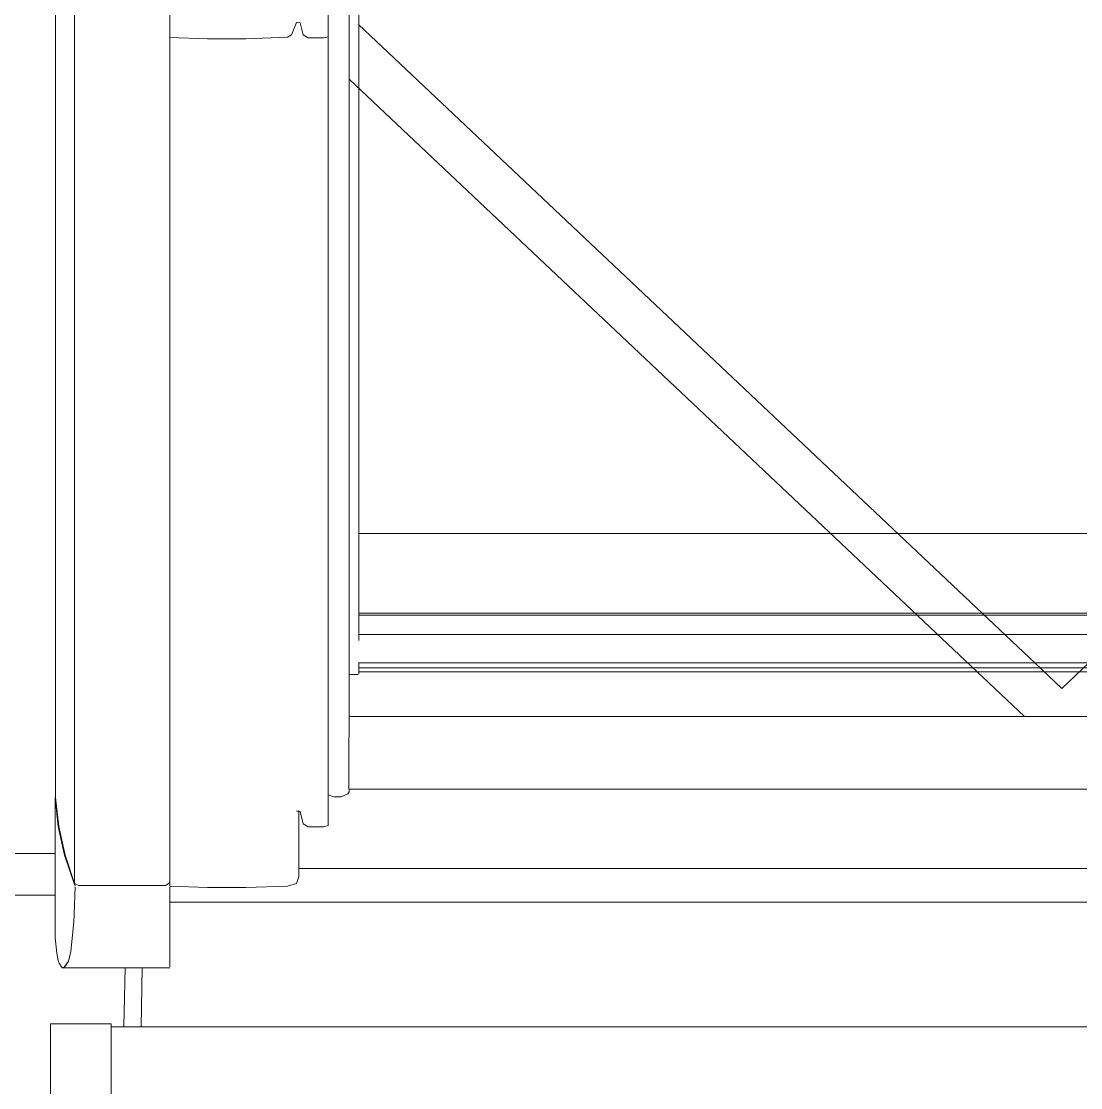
# Model space of a CAD drawing. Header units: metres. Extents: x -3 to 171, y -23 to 41.
# Drawn here: x 1.9269 to 2.3748, y -12.0684 to -11.6173 of the extents above; entities that cross this region are included whole.
import ezdxf

# ---------------------------------------------------------------- set-up
doc = ezdxf.new("R2010")
doc.units = ezdxf.units.M
doc.header["$MEASUREMENT"] = 0
doc.set_wipeout_variables(frame=1)
doc.linetypes.add('Achse', pattern=[0.004, 0.002, -0.001, 0, -0.001])
doc.linetypes.add('Wipeout_Contour', pattern=[1, 0, -1])
doc.layers.add('6._Dach PP STG1_1_000 Achsraster', color=7, linetype='Continuous')
doc.layers.add('6._Dach PP STG1_1_325 Dachfenster', color=7, linetype='Continuous')

msp = doc.modelspace()

# ---------------------------------------------------------------- linework, layer by layer
at = {"layer": '6._Dach PP STG1_1_000 Achsraster', "color": 5, "linetype": 'Achse', "lineweight": 0, "ltscale": 1000}
msp.add_line((-1.5, -12), (21, -12), dxfattribs=at)

# ---------------------------------------------------------------- wipeouts: each hides what was drawn before it
at = {"color": 254, "linetype": 'Wipeout_Contour', "lineweight": 0, "ltscale": 46.858924}
msp.add_wipeout([(1.98965, -11.62407), (2.00555, -11.62459), (2.00555, -11.44018), (1.98965, -11.44018)], dxfattribs=at).dxf.layer = '6._Dach PP STG1_1_325 Dachfenster'
at = {"color": 254, "linetype": 'Wipeout_Contour', "lineweight": 0, "ltscale": 46.856373}
msp.add_wipeout([(2.04315, -11.44018), (2.04115, -11.44018), (2.04115, -11.62296), (2.04315, -11.6178)], dxfattribs=at).dxf.layer = '6._Dach PP STG1_1_325 Dachfenster'
at = {"color": 254, "linetype": 'Wipeout_Contour', "lineweight": 0, "ltscale": 46.898738}
msp.add_wipeout([(2.04815, -11.44018), (2.04815, -11.6243), (2.05475, -11.6243), (2.05475, -11.44018)], dxfattribs=at).dxf.layer = '6._Dach PP STG1_1_325 Dachfenster'
at = {"color": 254, "linetype": 'Wipeout_Contour', "lineweight": 0, "ltscale": 47.540151}
msp.add_wipeout([(2.06215, -11.44018), (2.06215, -11.94526), (2.06495, -11.94413), (2.06495, -11.44018)], dxfattribs=at).dxf.layer = '6._Dach PP STG1_1_325 Dachfenster'
at = {"color": 254, "linetype": 'Wipeout_Contour', "lineweight": 0, "ltscale": 48.332778}
msp.add_wipeout([(1.92685, -11.91012), (1.91235, -11.91012), (1.91235, -11.92815), (1.92685, -11.92815)], dxfattribs=at).dxf.layer = '6._Dach PP STG1_1_325 Dachfenster'
at = {"color": 254, "linetype": 'Wipeout_Contour', "lineweight": 0, "ltscale": 48.599217}
msp.add_wipeout([(1.91255, -11.98698), (1.92685, -11.98698), (1.92685, -11.98641), (1.91255, -11.98641)], dxfattribs=at).dxf.layer = '6._Dach PP STG1_1_325 Dachfenster'
at = {"color": 254, "linetype": 'Wipeout_Contour', "lineweight": 0, "ltscale": 48.878721}
msp.add_wipeout([(1.92685, -12.04624), (1.91449, -12.04624), (1.91449, -12.06837), (1.92685, -12.06837)], dxfattribs=at).dxf.layer = '6._Dach PP STG1_1_325 Dachfenster'

# ---------------------------------------------------------------- next in the draw order: wipeouts: each hides what was drawn before it
at = {"color": 254, "linetype": 'Wipeout_Contour', "lineweight": 0, "ltscale": 102.525848}
msp.add_wipeout([(1.92685, -11.29204), (1.92685, -11.91012), (1.94135, -11.91012), (1.94135, -11.37525), (1.94115, -11.37337), (1.94055, -11.37021), (1.93925, -11.3563), (1.93925, -11.34033), (1.93923, -11.29204)], dxfattribs=at).dxf.layer = '6._Dach PP STG1_1_325 Dachfenster'
at = {"color": 254, "linetype": 'Wipeout_Contour', "lineweight": 0, "ltscale": 46.881284}
msp.add_wipeout([(2.02175, -11.62459), (2.03935, -11.62402), (2.03935, -11.44018), (2.02175, -11.44018)], dxfattribs=at).dxf.layer = '6._Dach PP STG1_1_325 Dachfenster'
at = {"color": 254, "linetype": 'Wipeout_Contour', "lineweight": 0, "ltscale": 46.887605}
msp.add_wipeout([(2.04815, -11.44018), (2.04605, -11.44018), (2.04605, -11.62303), (2.04815, -11.6243)], dxfattribs=at).dxf.layer = '6._Dach PP STG1_1_325 Dachfenster'
at = {"color": 254, "linetype": 'Wipeout_Contour', "lineweight": 0, "ltscale": 46.898495}
msp.add_wipeout([(2.05475, -11.6243), (2.05665, -11.62381), (2.05665, -11.44018), (2.05475, -11.44018)], dxfattribs=at).dxf.layer = '6._Dach PP STG1_1_325 Dachfenster'
at = {"color": 254, "linetype": 'Wipeout_Contour', "lineweight": 0, "ltscale": 72.574492}
msp.add_wipeout([(2.06495, -11.44018), (2.06495, -11.94413), (2.06545, -11.94328), (2.06545, -11.94215), (2.06535, -11.92029), (2.06545, -11.44018)], dxfattribs=at).dxf.layer = '6._Dach PP STG1_1_325 Dachfenster'
at = {"color": 254, "linetype": 'Wipeout_Contour', "lineweight": 0, "ltscale": 48.37963}
msp.add_wipeout([(1.92685, -11.92815), (1.91235, -11.92815), (1.91235, -11.93395), (1.92685, -11.93395)], dxfattribs=at).dxf.layer = '6._Dach PP STG1_1_325 Dachfenster'
at = {"color": 254, "linetype": 'Wipeout_Contour', "lineweight": 0, "ltscale": 184.40656}
msp.add_wipeout([(1.88423, -12.0176), (1.88486, -12.04256), (1.88885, -12.04256), (1.88885, -12.04136), (1.91449, -12.04136), (1.91449, -12.04348), (1.91449, -12.04624), (1.92685, -12.04624), (1.92685, -11.98698), (1.91255, -11.98698), (1.91255, -12.00497), (1.91179, -12.01147), (1.91125, -12.01464), (1.91086, -12.01575), (1.90955, -12.0176)], dxfattribs=at).dxf.layer = '6._Dach PP STG1_1_325 Dachfenster'

# ---------------------------------------------------------------- next in the draw order: wipeouts: each hides what was drawn before it
at = {"color": 254, "linetype": 'Wipeout_Contour', "lineweight": 0, "ltscale": 46.873179}
msp.add_wipeout([(2.00555, -11.44018), (2.00555, -11.62459), (2.02175, -11.62459), (2.02175, -11.44018)], dxfattribs=at).dxf.layer = '6._Dach PP STG1_1_325 Dachfenster'
at = {"color": 254, "linetype": 'Wipeout_Contour', "lineweight": 0, "ltscale": 46.8835}
msp.add_wipeout([(2.03935, -11.62402), (2.04115, -11.62296), (2.04115, -11.44018), (2.03935, -11.44018)], dxfattribs=at).dxf.layer = '6._Dach PP STG1_1_325 Dachfenster'
at = {"color": 254, "linetype": 'Wipeout_Contour', "lineweight": 0, "ltscale": 47.537228}
msp.add_wipeout([(2.05665, -11.94451), (2.05905, -11.94533), (2.05905, -11.44018), (2.05665, -11.44018)], dxfattribs=at).dxf.layer = '6._Dach PP STG1_1_325 Dachfenster'
at = {"color": 254, "linetype": 'Wipeout_Contour', "lineweight": 0, "ltscale": 37.026458}
msp.add_wipeout([(2.06545, -11.91139), (2.66825, -11.91139), (2.06545, -11.91132)], dxfattribs=at).dxf.layer = '6._Dach PP STG1_1_325 Dachfenster'
at = {"color": 254, "linetype": 'Wipeout_Contour', "lineweight": 0, "ltscale": 48.693561}
msp.add_wipeout([(2.06535, -11.922), (2.06535, -11.92702), (2.66835, -11.92702), (2.66835, -11.922)], dxfattribs=at).dxf.layer = '6._Dach PP STG1_1_325 Dachfenster'
at = {"color": 254, "linetype": 'Wipeout_Contour', "lineweight": 0, "ltscale": 60.335631}
msp.add_wipeout([(1.92685, -11.93395), (1.92685, -11.9693), (1.94115, -11.9693), (1.94115, -11.94556), (1.94135, -11.93395)], dxfattribs=at).dxf.layer = '6._Dach PP STG1_1_325 Dachfenster'
at = {"color": 254, "linetype": 'Wipeout_Contour', "lineweight": 0, "ltscale": 48.608289}
msp.add_wipeout([(1.92685, -11.98641), (1.92685, -11.98698), (1.94115, -11.98698), (1.94115, -11.98641)], dxfattribs=at).dxf.layer = '6._Dach PP STG1_1_325 Dachfenster'
at = {"color": 254, "linetype": 'Wipeout_Contour', "lineweight": 0, "ltscale": 48.886523}
msp.add_wipeout([(1.92685, -12.04624), (1.92685, -12.06837), (1.93922, -12.06837), (1.93922, -12.04624)], dxfattribs=at).dxf.layer = '6._Dach PP STG1_1_325 Dachfenster'

# ---------------------------------------------------------------- next in the draw order: wipeouts: each hides what was drawn before it
at = {"color": 254, "linetype": 'Wipeout_Contour', "lineweight": 0, "ltscale": 46.878832}
msp.add_wipeout([(2.04315, -11.6178), (2.04395, -11.61759), (2.04395, -11.44018), (2.04315, -11.44018)], dxfattribs=at).dxf.layer = '6._Dach PP STG1_1_325 Dachfenster'
at = {"color": 254, "linetype": 'Wipeout_Contour', "lineweight": 0, "ltscale": 47.541372}
msp.add_wipeout([(2.06215, -11.44018), (2.05905, -11.44018), (2.05905, -11.94533), (2.06215, -11.94526)], dxfattribs=at).dxf.layer = '6._Dach PP STG1_1_325 Dachfenster'
at = {"color": 254, "linetype": 'Wipeout_Contour', "lineweight": 0, "ltscale": 47.921667}
msp.add_wipeout([(2.05475, -11.95799), (2.05665, -11.95749), (2.05665, -11.62381), (2.05475, -11.6243)], dxfattribs=at).dxf.layer = '6._Dach PP STG1_1_325 Dachfenster'
at = {"color": 254, "linetype": 'Wipeout_Contour', "lineweight": 0, "ltscale": 48.652834}
msp.add_wipeout([(2.06545, -11.91683), (2.66825, -11.91683), (2.66825, -11.91139), (2.06545, -11.91139)], dxfattribs=at).dxf.layer = '6._Dach PP STG1_1_325 Dachfenster'
at = {"color": 254, "linetype": 'Wipeout_Contour', "lineweight": 0, "ltscale": 48.388871}
msp.add_wipeout([(1.92685, -11.93395), (1.94135, -11.93395), (1.94135, -11.92815), (1.92685, -11.92815)], dxfattribs=at).dxf.layer = '6._Dach PP STG1_1_325 Dachfenster'
at = {"color": 254, "linetype": 'Wipeout_Contour', "lineweight": 0, "ltscale": 184.726801}
msp.add_wipeout([(1.92685, -11.98698), (1.92685, -12.04624), (1.93922, -12.04624), (1.93922, -12.04348), (1.93922, -12.04136), (1.96485, -12.04136), (1.96485, -12.04256), (1.96885, -12.04256), (1.96948, -12.0176), (1.94416, -12.0176), (1.94285, -12.01575), (1.94245, -12.01464), (1.94192, -12.01147), (1.94115, -12.00497), (1.94115, -11.98698)], dxfattribs=at).dxf.layer = '6._Dach PP STG1_1_325 Dachfenster'

# ---------------------------------------------------------------- next in the draw order: wipeouts: each hides what was drawn before it
at = {"color": 254, "linetype": 'Wipeout_Contour', "lineweight": 0, "ltscale": 46.879089}
msp.add_wipeout([(2.04395, -11.61759), (2.04475, -11.61787), (2.04475, -11.44018), (2.04395, -11.44018)], dxfattribs=at).dxf.layer = '6._Dach PP STG1_1_325 Dachfenster'
at = {"color": 254, "linetype": 'Wipeout_Contour', "lineweight": 0, "ltscale": 36.68146}
msp.add_wipeout([(2.35098, -11.91132), (2.06545, -11.64166), (2.06545, -11.91132)], dxfattribs=at).dxf.layer = '6._Dach PP STG1_1_325 Dachfenster'
at = {"color": 254, "linetype": 'Wipeout_Contour', "lineweight": 0, "ltscale": 48.342029}
msp.add_wipeout([(1.94135, -11.91012), (1.92685, -11.91012), (1.92685, -11.92815), (1.94135, -11.92815)], dxfattribs=at).dxf.layer = '6._Dach PP STG1_1_325 Dachfenster'
at = {"color": 254, "linetype": 'Wipeout_Contour', "lineweight": 0, "ltscale": 48.667439}
msp.add_wipeout([(2.06545, -11.91754), (2.06545, -11.91818), (2.66825, -11.91818), (2.66825, -11.91754)], dxfattribs=at).dxf.layer = '6._Dach PP STG1_1_325 Dachfenster'
at = {"color": 254, "linetype": 'Wipeout_Contour', "lineweight": 0, "ltscale": 48.71912}
msp.add_wipeout([(1.96885, -12.04256), (1.96998, -12.04256), (1.9701, -12.0176), (1.96948, -12.0176)], dxfattribs=at).dxf.layer = '6._Dach PP STG1_1_325 Dachfenster'
at = {"color": 254, "linetype": 'Wipeout_Contour', "lineweight": 0, "ltscale": 48.850132}
msp.add_wipeout([(1.93922, -12.04136), (1.93923, -12.04871), (1.96485, -12.04871), (1.96485, -12.04136)], dxfattribs=at).dxf.layer = '6._Dach PP STG1_1_325 Dachfenster'

# ---------------------------------------------------------------- next in the draw order: linework, layer by layer
at = {"layer": '6._Dach PP STG1_1_325 Dachfenster', "color": 7, "linetype": 'Continuous', "lineweight": 13, "ltscale": 1000, "flags": 128}
msp.add_lwpolyline([(1.93922, -12.04348), (1.93922, -12.04136)], dxfattribs=at)

# ---------------------------------------------------------------- next in the draw order: wipeouts: each hides what was drawn before it
at = {"color": 254, "linetype": 'Wipeout_Contour', "lineweight": 0, "ltscale": 58.376038}
msp.add_wipeout([(1.94135, -11.37525), (1.94135, -11.94556), (1.94265, -11.95781), (1.94265, -11.38652), (1.94245, -11.38562)], dxfattribs=at).dxf.layer = '6._Dach PP STG1_1_325 Dachfenster'
at = {"color": 254, "linetype": 'Wipeout_Contour', "lineweight": 0, "ltscale": 46.859172}
msp.add_wipeout([(2.04475, -11.61787), (2.04605, -11.62303), (2.04605, -11.44018), (2.04475, -11.44018)], dxfattribs=at).dxf.layer = '6._Dach PP STG1_1_325 Dachfenster'
at = {"color": 254, "linetype": 'Wipeout_Contour', "lineweight": 0, "ltscale": 94.777356}
msp.add_wipeout([(2.06545, -11.64166), (2.35098, -11.91132), (2.38273, -11.91132), (2.66825, -11.64166), (2.66825, -11.61692), (2.48111, -11.44018), (2.25259, -11.44018), (2.06545, -11.61692)], dxfattribs=at).dxf.layer = '6._Dach PP STG1_1_325 Dachfenster'
at = {"color": 254, "linetype": 'Wipeout_Contour', "lineweight": 0, "ltscale": 85.196263}
msp.add_wipeout([(2.06535, -11.92029), (2.06535, -11.92115), (2.66835, -11.92115), (2.66835, -11.92029), (2.66825, -11.91924), (2.06545, -11.91924), (2.06545, -11.92003)], dxfattribs=at).dxf.layer = '6._Dach PP STG1_1_325 Dachfenster'
at = {"color": 254, "linetype": 'Wipeout_Contour', "lineweight": 0, "ltscale": 36.13405}
msp.add_wipeout([(1.9701, -12.0176), (1.96998, -12.04256), (1.9706, -12.0176)], dxfattribs=at).dxf.layer = '6._Dach PP STG1_1_325 Dachfenster'
at = {"color": 254, "linetype": 'Wipeout_Contour', "lineweight": 0, "ltscale": 48.881956}
msp.add_wipeout([(1.93923, -12.04871), (1.93924, -12.05748), (1.96485, -12.05748), (1.96485, -12.04871)], dxfattribs=at).dxf.layer = '6._Dach PP STG1_1_325 Dachfenster'

# ---------------------------------------------------------------- next in the draw order: linework, layer by layer
at = {"layer": '6._Dach PP STG1_1_325 Dachfenster', "color": 7, "linetype": 'Continuous', "lineweight": 13, "ltscale": 1000, "flags": 128}
for points in [[(2.06955, -11.87915), (2.06955, -11.44018)], [(2.36685, -11.89944), (2.3554, -11.88862), (2.34566, -11.87943), (2.06942, -11.61854)], [(2.36685, -11.89944), (2.37831, -11.88862), (2.38804, -11.87943), (2.66429, -11.61854)], [(2.35098, -11.91132), (2.06545, -11.64166)], [(2.66415, -11.83396), (2.06955, -11.83396)], [(2.66415, -11.86769), (2.06955, -11.86769)], [(2.66415, -11.86847), (2.06955, -11.86847)], [(2.66415, -11.8766), (2.06955, -11.8766)], [(2.66429, -11.88862), (2.06942, -11.88862)], [(2.06955, -11.89336), (2.06955, -11.88862)], [(2.66415, -11.89081), (2.06955, -11.89081)], [(2.06545, -11.89357), (2.06935, -11.89357)], [(2.66415, -11.89251), (2.06955, -11.89251)], [(2.66825, -11.91132), (2.06545, -11.91132)], [(2.66825, -11.91139), (2.06545, -11.91139)]]:
    msp.add_lwpolyline(points, dxfattribs=at)

# ---------------------------------------------------------------- next in the draw order: wipeouts: each hides what was drawn before it
at = {"color": 254, "linetype": 'Wipeout_Contour', "lineweight": 0, "ltscale": 58.428044}
msp.add_wipeout([(1.94265, -11.95781), (1.94535, -11.96998), (1.94535, -11.39838), (1.94515, -11.39779), (1.94265, -11.38652)], dxfattribs=at).dxf.layer = '6._Dach PP STG1_1_325 Dachfenster'
at = {"color": 254, "linetype": 'Wipeout_Contour', "lineweight": 0, "ltscale": 47.897801}
msp.add_wipeout([(2.04115, -11.62296), (2.04115, -11.95668), (2.04315, -11.95152), (2.04315, -11.6178)], dxfattribs=at).dxf.layer = '6._Dach PP STG1_1_325 Dachfenster'
at = {"color": 254, "linetype": 'Wipeout_Contour', "lineweight": 0, "ltscale": 48.670779}
msp.add_wipeout([(2.06545, -11.91818), (2.06545, -11.91924), (2.66825, -11.91924), (2.66825, -11.91818)], dxfattribs=at).dxf.layer = '6._Dach PP STG1_1_325 Dachfenster'
at = {"color": 254, "linetype": 'Wipeout_Contour', "lineweight": 0, "ltscale": 48.796609}
msp.add_wipeout([(1.97071, -12.0176), (1.97016, -12.04256), (1.97759, -12.04256), (1.97798, -12.0176)], dxfattribs=at).dxf.layer = '6._Dach PP STG1_1_325 Dachfenster'
at = {"color": 254, "linetype": 'Wipeout_Contour', "lineweight": 0, "ltscale": 48.919638}
msp.add_wipeout([(1.93924, -12.05748), (1.93925, -12.0678), (1.96485, -12.0678), (1.96485, -12.05748)], dxfattribs=at).dxf.layer = '6._Dach PP STG1_1_325 Dachfenster'

# ---------------------------------------------------------------- next in the draw order: wipeouts: each hides what was drawn before it
at = {"color": 254, "linetype": 'Wipeout_Contour', "lineweight": 0, "ltscale": 58.487046}
msp.add_wipeout([(1.94915, -11.40974), (1.94535, -11.39838), (1.94535, -11.96998), (1.94935, -11.98193), (1.94935, -11.41026)], dxfattribs=at).dxf.layer = '6._Dach PP STG1_1_325 Dachfenster'
at = {"color": 254, "linetype": 'Wipeout_Contour', "lineweight": 0, "ltscale": 47.900654}
msp.add_wipeout([(2.04475, -11.95155), (2.04605, -11.95672), (2.04605, -11.62303), (2.04475, -11.61787)], dxfattribs=at).dxf.layer = '6._Dach PP STG1_1_325 Dachfenster'
at = {"color": 254, "linetype": 'Wipeout_Contour', "lineweight": 0, "ltscale": 47.908949}
msp.add_wipeout([(2.03935, -11.62402), (2.03935, -11.95774), (2.04115, -11.95668), (2.04115, -11.62296)], dxfattribs=at).dxf.layer = '6._Dach PP STG1_1_325 Dachfenster'
at = {"color": 254, "linetype": 'Wipeout_Contour', "lineweight": 0, "ltscale": 48.664821}
msp.add_wipeout([(2.06545, -11.91683), (2.06545, -11.91754), (2.66825, -11.91754), (2.66825, -11.91683)], dxfattribs=at).dxf.layer = '6._Dach PP STG1_1_325 Dachfenster'
at = {"color": 254, "linetype": 'Wipeout_Contour', "lineweight": 0, "ltscale": 48.681998}
msp.add_wipeout([(2.06535, -11.92115), (2.06535, -11.922), (2.66835, -11.922), (2.66835, -11.92115)], dxfattribs=at).dxf.layer = '6._Dach PP STG1_1_325 Dachfenster'
at = {"color": 254, "linetype": 'Wipeout_Contour', "lineweight": 0, "ltscale": 98.160331}
msp.add_wipeout([(1.97798, -12.0176), (1.97759, -12.04256), (2.75611, -12.04256), (2.75573, -12.0176), (2.74405, -12.0176), (2.74405, -11.98995), (1.98965, -11.98995), (1.98965, -12.0176)], dxfattribs=at).dxf.layer = '6._Dach PP STG1_1_325 Dachfenster'
at = {"color": 254, "linetype": 'Wipeout_Contour', "lineweight": 0, "ltscale": 36.028098}
msp.add_wipeout([(1.9706, -12.0176), (1.97005, -12.04256), (1.97071, -12.0176)], dxfattribs=at).dxf.layer = '6._Dach PP STG1_1_325 Dachfenster'
at = {"color": 254, "linetype": 'Wipeout_Contour', "lineweight": 0, "ltscale": 49.216743}
msp.add_wipeout([(1.96485, -12.05005), (1.96485, -12.05875), (2.76885, -12.05875), (2.76885, -12.05005)], dxfattribs=at).dxf.layer = '6._Dach PP STG1_1_325 Dachfenster'
at = {"color": 254, "linetype": 'Wipeout_Contour', "lineweight": 0, "ltscale": 61.045543}
msp.add_wipeout([(1.96485, -12.0678), (1.93925, -12.0678), (1.93925, -12.07098), (1.9402, -12.07961), (1.96485, -12.07961)], dxfattribs=at).dxf.layer = '6._Dach PP STG1_1_325 Dachfenster'

# ---------------------------------------------------------------- next in the draw order: linework, layer by layer
at = {"layer": '6._Dach PP STG1_1_325 Dachfenster', "color": 7, "linetype": 'Continuous', "lineweight": 13, "ltscale": 1000, "flags": 128}
for points in [[(2.06545, -11.92003), (2.06545, -11.44018)], [(1.93922, -12.04136), (1.93923, -12.04871), (1.93924, -12.05748), (1.93925, -12.0678), (1.93925, -12.07098), (1.9402, -12.07961), (1.94055, -12.08318), (1.94247, -12.09276), (1.94315, -12.09654), (1.94614, -12.10691), (1.94725, -12.11157), (1.94802, -12.11348), (1.9501, -12.12034), (1.95142, -12.12692), (1.95516, -12.15704), (1.95724, -12.1849), (1.95767, -12.21028), (1.95639, -12.23277), (1.9535, -12.25214), (1.949, -12.26813)], [(1.93922, -12.13498), (1.93922, -12.04348)]]:
    msp.add_lwpolyline(points, dxfattribs=at)

# ---------------------------------------------------------------- next in the draw order: wipeouts: each hides what was drawn before it
at = {"color": 254, "linetype": 'Wipeout_Contour', "lineweight": 0, "ltscale": 58.626727}
msp.add_wipeout([(1.94935, -11.41026), (1.94935, -11.98193), (1.95115, -11.98289), (1.95115, -11.411), (1.94969, -11.411)], dxfattribs=at).dxf.layer = '6._Dach PP STG1_1_325 Dachfenster'
at = {"color": 254, "linetype": 'Wipeout_Contour', "lineweight": 0, "ltscale": 47.905792}
msp.add_wipeout([(2.02175, -11.62459), (2.02175, -11.95831), (2.03935, -11.95774), (2.03935, -11.62402)], dxfattribs=at).dxf.layer = '6._Dach PP STG1_1_325 Dachfenster'
at = {"color": 254, "linetype": 'Wipeout_Contour', "lineweight": 0, "ltscale": 47.914362}
msp.add_wipeout([(2.04605, -11.95672), (2.04815, -11.95799), (2.04815, -11.6243), (2.04605, -11.62303)], dxfattribs=at).dxf.layer = '6._Dach PP STG1_1_325 Dachfenster'
at = {"color": 254, "linetype": 'Wipeout_Contour', "lineweight": 0, "ltscale": 74.118876}
msp.add_wipeout([(1.94245, -11.95781), (1.94245, -12.01464), (1.94285, -12.01575), (1.94416, -12.0176), (1.94515, -12.01731), (1.94515, -11.96998)], dxfattribs=at).dxf.layer = '6._Dach PP STG1_1_325 Dachfenster'
at = {"color": 254, "linetype": 'Wipeout_Contour', "lineweight": 0, "ltscale": 49.185003}
msp.add_wipeout([(1.96485, -12.04256), (1.96485, -12.05005), (2.76885, -12.05005), (2.76885, -12.04256)], dxfattribs=at).dxf.layer = '6._Dach PP STG1_1_325 Dachfenster'
at = {"color": 254, "linetype": 'Wipeout_Contour', "lineweight": 0, "ltscale": 49.253891}
msp.add_wipeout([(1.96485, -12.069), (2.76885, -12.069), (2.76885, -12.05875), (1.96485, -12.05875)], dxfattribs=at).dxf.layer = '6._Dach PP STG1_1_325 Dachfenster'

# ---------------------------------------------------------------- next in the draw order: linework, layer by layer
at = {"layer": '6._Dach PP STG1_1_325 Dachfenster', "color": 7, "linetype": 'Continuous', "lineweight": 13, "ltscale": 1000, "flags": 128}
for points in [[(1.93922, -12.04136), (1.96485, -12.04136)], [(1.96485, -12.04136), (1.96485, -12.04871), (1.96485, -12.05748), (1.96485, -12.0678), (1.96485, -12.07961), (1.96485, -12.09276), (1.96485, -12.10691), (1.96485, -12.11348), (1.96485, -12.12034), (1.96485, -12.12692), (1.96485, -12.15704), (1.96485, -12.1849), (1.96485, -12.21028), (1.96485, -12.23277), (1.96485, -12.25214), (1.96485, -12.26813)], [(1.96485, -12.04256), (2.76885, -12.04256)]]:
    msp.add_lwpolyline(points, dxfattribs=at)

# ---------------------------------------------------------------- next in the draw order: wipeouts: each hides what was drawn before it
at = {"color": 254, "linetype": 'Wipeout_Contour', "lineweight": 0, "ltscale": 47.497501}
msp.add_wipeout([(1.95115, -11.411), (1.95115, -11.98289), (1.98795, -11.98289), (1.98795, -11.411)], dxfattribs=at).dxf.layer = '6._Dach PP STG1_1_325 Dachfenster'
at = {"color": 254, "linetype": 'Wipeout_Contour', "lineweight": 0, "ltscale": 47.88828}
msp.add_wipeout([(2.04315, -11.6178), (2.04315, -11.95152), (2.04395, -11.95127), (2.04395, -11.61759)], dxfattribs=at).dxf.layer = '6._Dach PP STG1_1_325 Dachfenster'
at = {"color": 254, "linetype": 'Wipeout_Contour', "lineweight": 0, "ltscale": 47.919884}
msp.add_wipeout([(2.04815, -11.6243), (2.04815, -11.95799), (2.05475, -11.95799), (2.05475, -11.6243)], dxfattribs=at).dxf.layer = '6._Dach PP STG1_1_325 Dachfenster'
at = {"color": 254, "linetype": 'Wipeout_Contour', "lineweight": 0, "ltscale": 61.231345}
msp.add_wipeout([(1.94115, -12.00497), (1.94192, -12.01147), (1.94245, -12.01464), (1.94245, -11.95781), (1.94115, -11.94556)], dxfattribs=at).dxf.layer = '6._Dach PP STG1_1_325 Dachfenster'

# ---------------------------------------------------------------- next in the draw order: linework, layer by layer
at = {"layer": '6._Dach PP STG1_1_325 Dachfenster', "color": 7, "linetype": 'Continuous', "lineweight": 13, "ltscale": 1000, "flags": 128}
for points in [[(2.04115, -11.62296), (2.03935, -11.62402)], [(2.05665, -11.62381), (2.05475, -11.6243), (2.04815, -11.6243)], [(1.94115, -11.98698), (1.92685, -11.98698), (1.91255, -11.98698)]]:
    msp.add_lwpolyline(points, dxfattribs=at)

# ---------------------------------------------------------------- next in the draw order: wipeouts: each hides what was drawn before it
at = {"color": 254, "linetype": 'Wipeout_Contour', "lineweight": 0, "ltscale": 47.506451}
msp.add_wipeout([(1.98965, -11.411), (1.98795, -11.411), (1.98795, -11.98289), (1.98965, -11.98163)], dxfattribs=at).dxf.layer = '6._Dach PP STG1_1_325 Dachfenster'
at = {"color": 254, "linetype": 'Wipeout_Contour', "lineweight": 0, "ltscale": 47.889034}
msp.add_wipeout([(2.04395, -11.95127), (2.04475, -11.95155), (2.04475, -11.61787), (2.04395, -11.61759)], dxfattribs=at).dxf.layer = '6._Dach PP STG1_1_325 Dachfenster'
at = {"color": 254, "linetype": 'Wipeout_Contour', "lineweight": 0, "ltscale": 85.725138}
msp.add_wipeout([(1.94515, -11.96998), (1.94515, -12.01731), (1.94686, -12.0149), (1.94782, -12.01069), (1.94903, -11.99817), (1.94915, -11.99497), (1.94915, -11.98193)], dxfattribs=at).dxf.layer = '6._Dach PP STG1_1_325 Dachfenster'

# ---------------------------------------------------------------- next in the draw order: linework, layer by layer
at = {"layer": '6._Dach PP STG1_1_325 Dachfenster', "color": 7, "linetype": 'Continuous', "lineweight": 13, "ltscale": 1000, "flags": 128}
for points in [[(2.04315, -11.6178), (2.04115, -11.62296)], [(2.04395, -11.61759), (2.04315, -11.6178)], [(2.04475, -11.61787), (2.04395, -11.61759)], [(2.04605, -11.62303), (2.04475, -11.61787)], [(2.04815, -11.6243), (2.04605, -11.62303)]]:
    msp.add_lwpolyline(points, dxfattribs=at)

# ---------------------------------------------------------------- next in the draw order: wipeouts: each hides what was drawn before it
at = {"color": 254, "linetype": 'Wipeout_Contour', "lineweight": 0, "ltscale": 47.883665}
msp.add_wipeout([(1.98965, -11.62407), (1.98965, -11.95779), (2.00555, -11.95831), (2.00555, -11.62459)], dxfattribs=at).dxf.layer = '6._Dach PP STG1_1_325 Dachfenster'
at = {"color": 254, "linetype": 'Wipeout_Contour', "lineweight": 0, "ltscale": 37.132162}
msp.add_wipeout([(1.94416, -12.0176), (1.98965, -12.0176), (1.94545, -12.01725)], dxfattribs=at).dxf.layer = '6._Dach PP STG1_1_325 Dachfenster'

# ---------------------------------------------------------------- next in the draw order: wipeouts: each hides what was drawn before it
at = {"color": 254, "linetype": 'Wipeout_Contour', "lineweight": 0, "ltscale": 47.895458}
msp.add_wipeout([(2.00555, -11.62459), (2.00555, -11.95831), (2.02175, -11.95831), (2.02175, -11.62459)], dxfattribs=at).dxf.layer = '6._Dach PP STG1_1_325 Dachfenster'
at = {"color": 254, "linetype": 'Wipeout_Contour', "lineweight": 0, "ltscale": 48.739766}
msp.add_wipeout([(1.94686, -12.0149), (1.94545, -12.01725), (1.98965, -12.01725), (1.98965, -12.0149)], dxfattribs=at).dxf.layer = '6._Dach PP STG1_1_325 Dachfenster'

# ---------------------------------------------------------------- next in the draw order: linework, layer by layer
at = {"layer": '6._Dach PP STG1_1_325 Dachfenster', "color": 7, "linetype": 'Continuous', "lineweight": 13, "ltscale": 1000, "flags": 128}
for points in [[(2.03935, -11.62402), (2.02175, -11.62459), (2.00555, -11.62459), (1.98965, -11.62407)], [(1.94416, -12.0176), (1.98965, -12.0176)], [(1.97016, -12.04256), (1.97071, -12.0176)], [(1.97798, -12.0176), (1.97759, -12.04256)]]:
    msp.add_lwpolyline(points, dxfattribs=at)

# ---------------------------------------------------------------- next in the draw order: wipeouts: each hides what was drawn before it
at = {"color": 254, "linetype": 'Wipeout_Contour', "lineweight": 0, "ltscale": 48.586967}
msp.add_wipeout([(1.98965, -11.95779), (1.98965, -11.98311), (2.00555, -11.98362), (2.00555, -11.95831)], dxfattribs=at).dxf.layer = '6._Dach PP STG1_1_325 Dachfenster'
at = {"color": 254, "linetype": 'Wipeout_Contour', "lineweight": 0, "ltscale": 48.729155}
msp.add_wipeout([(1.94686, -12.0149), (1.98965, -12.0149), (1.98965, -12.01069), (1.94782, -12.01069)], dxfattribs=at).dxf.layer = '6._Dach PP STG1_1_325 Dachfenster'

# ---------------------------------------------------------------- next in the draw order: wipeouts: each hides what was drawn before it
at = {"color": 254, "linetype": 'Wipeout_Contour', "lineweight": 0, "ltscale": 48.598371}
msp.add_wipeout([(2.00555, -11.98362), (2.02175, -11.98362), (2.02175, -11.95831), (2.00555, -11.95831)], dxfattribs=at).dxf.layer = '6._Dach PP STG1_1_325 Dachfenster'
at = {"color": 254, "linetype": 'Wipeout_Contour', "lineweight": 0, "ltscale": 48.695255}
msp.add_wipeout([(1.94782, -12.01069), (1.98965, -12.01069), (1.98965, -11.99817), (1.94903, -11.99817)], dxfattribs=at).dxf.layer = '6._Dach PP STG1_1_325 Dachfenster'

# ---------------------------------------------------------------- next in the draw order: wipeouts: each hides what was drawn before it
at = {"color": 254, "linetype": 'Wipeout_Contour', "lineweight": 0, "ltscale": 48.608177}
msp.add_wipeout([(2.02175, -11.95831), (2.02175, -11.98362), (2.03935, -11.98306), (2.03935, -11.95774)], dxfattribs=at).dxf.layer = '6._Dach PP STG1_1_325 Dachfenster'

# ---------------------------------------------------------------- next in the draw order: wipeouts: each hides what was drawn before it
at = {"color": 254, "linetype": 'Wipeout_Contour', "lineweight": 0, "ltscale": 48.613156}
msp.add_wipeout([(2.04315, -11.95159), (2.04115, -11.95668), (2.04315, -11.98191), (2.04415, -11.97924)], dxfattribs=at).dxf.layer = '6._Dach PP STG1_1_325 Dachfenster'

# ---------------------------------------------------------------- next in the draw order: wipeouts: each hides what was drawn before it
at = {"color": 254, "linetype": 'Wipeout_Contour', "lineweight": 0, "ltscale": 37.010206}
msp.add_wipeout([(2.03935, -11.98306), (2.04315, -11.98199), (2.03935, -11.95774)], dxfattribs=at).dxf.layer = '6._Dach PP STG1_1_325 Dachfenster'

# ---------------------------------------------------------------- next in the draw order: wipeouts: each hides what was drawn before it
at = {"color": 254, "linetype": 'Wipeout_Contour', "lineweight": 0, "ltscale": 35.995513}
msp.add_wipeout([(2.04115, -11.95668), (2.03935, -11.95774), (2.04315, -11.98199)], dxfattribs=at).dxf.layer = '6._Dach PP STG1_1_325 Dachfenster'

# ---------------------------------------------------------------- next in the draw order: wipeouts: each hides what was drawn before it
at = {"color": 254, "linetype": 'Wipeout_Contour', "lineweight": 0, "ltscale": 47.581911}
msp.add_wipeout([(2.04315, -11.95159), (2.04415, -11.97924), (2.04415, -11.95134), (2.04325, -11.95146)], dxfattribs=at).dxf.layer = '6._Dach PP STG1_1_325 Dachfenster'

# ---------------------------------------------------------------- next in the draw order: wipeouts: each hides what was drawn before it
at = {"color": 254, "linetype": 'Wipeout_Contour', "lineweight": 0, "ltscale": 48.87316}
msp.add_wipeout([(2.68955, -11.96365), (2.04415, -11.96365), (2.04415, -11.9756), (2.68955, -11.9756)], dxfattribs=at).dxf.layer = '6._Dach PP STG1_1_325 Dachfenster'

# ---------------------------------------------------------------- next in the draw order: wipeouts: each hides what was drawn before it
at = {"color": 254, "linetype": 'Wipeout_Contour', "lineweight": 0, "ltscale": 194.399038}
msp.add_wipeout([(2.04415, -11.95134), (2.04415, -11.96365), (2.68955, -11.96365), (2.68955, -11.95134), (2.68895, -11.95155), (2.68765, -11.95672), (2.68555, -11.95799), (2.67895, -11.95799), (2.67705, -11.95749), (2.67705, -11.94908), (2.05665, -11.94908), (2.05665, -11.95749), (2.05475, -11.95799), (2.04815, -11.95799), (2.04605, -11.95672), (2.04475, -11.95155)], dxfattribs=at).dxf.layer = '6._Dach PP STG1_1_325 Dachfenster'
at = {"color": 254, "linetype": 'Wipeout_Contour', "lineweight": 0, "ltscale": 195.193266}
msp.add_wipeout([(1.98965, -11.98311), (1.98965, -11.98995), (2.74405, -11.98995), (2.74405, -11.98311), (2.72815, -11.98362), (2.71195, -11.98362), (2.69435, -11.98306), (2.69055, -11.98199), (2.68955, -11.97924), (2.68955, -11.97567), (2.04415, -11.97567), (2.04415, -11.97924), (2.04315, -11.98199), (2.03935, -11.98306), (2.02175, -11.98362), (2.00555, -11.98362)], dxfattribs=at).dxf.layer = '6._Dach PP STG1_1_325 Dachfenster'

# ---------------------------------------------------------------- next in the draw order: linework, layer by layer
at = {"layer": '6._Dach PP STG1_1_325 Dachfenster', "color": 7, "linetype": 'Continuous', "lineweight": 13, "ltscale": 1000, "flags": 128}
for points in [[(2.04325, -11.95146), (2.04395, -11.95127)], [(2.04395, -11.95127), (2.04475, -11.95155)], [(2.04415, -11.95134), (2.04415, -11.97924)], [(2.04475, -11.95155), (2.04605, -11.95672)], [(2.04605, -11.95672), (2.04815, -11.95799)], [(2.04815, -11.95799), (2.05475, -11.95799), (2.05665, -11.95749)], [(2.68955, -11.97567), (2.04415, -11.97567)], [(2.04415, -11.97924), (2.04315, -11.98199)]]:
    msp.add_lwpolyline(points, dxfattribs=at)

# ---------------------------------------------------------------- next in the draw order: wipeouts: each hides what was drawn before it
at = {"color": 254, "linetype": 'Wipeout_Contour', "lineweight": 0, "ltscale": 168.9835}
msp.add_wipeout([(2.05665, -11.94908), (2.67705, -11.94908), (2.67705, -11.94451), (2.67465, -11.94533), (2.67155, -11.94526), (2.66875, -11.94413), (2.66825, -11.94328), (2.66825, -11.94215), (2.06545, -11.94215), (2.06545, -11.94328), (2.06495, -11.94413), (2.06215, -11.94526), (2.05905, -11.94533), (2.05665, -11.94451)], dxfattribs=at).dxf.layer = '6._Dach PP STG1_1_325 Dachfenster'
at = {"color": 254, "linetype": 'Wipeout_Contour', "lineweight": 0, "ltscale": 160.528523}
msp.add_wipeout([(1.94115, -11.94556), (1.94245, -11.95781), (1.94515, -11.96998), (1.94915, -11.98193), (1.94958, -11.98303), (1.98965, -11.98303), (1.98965, -11.98163), (1.98795, -11.98289), (1.95115, -11.98289), (1.94935, -11.98193), (1.94535, -11.96998), (1.94265, -11.95781), (1.94135, -11.94556)], dxfattribs=at).dxf.layer = '6._Dach PP STG1_1_325 Dachfenster'

# ---------------------------------------------------------------- next in the draw order: linework, layer by layer
at = {"layer": '6._Dach PP STG1_1_325 Dachfenster', "color": 7, "linetype": 'Continuous', "lineweight": 13, "ltscale": 1000, "flags": 128}
for points in [[(1.94135, -11.94556), (1.94135, -11.37525)], [(2.05665, -11.95749), (2.05665, -11.62381), (2.05665, -11.44018)], [(2.05905, -11.94533), (2.05665, -11.94451)], [(2.06215, -11.94526), (2.05905, -11.94533)], [(1.94115, -12.00497), (1.94115, -11.94556)], [(1.94115, -11.9693), (1.92685, -11.9693), (1.91255, -11.9693)]]:
    msp.add_lwpolyline(points, dxfattribs=at)

# ---------------------------------------------------------------- next in the draw order: wipeouts: each hides what was drawn before it
at = {"color": 254, "linetype": 'Wipeout_Contour', "lineweight": 0, "ltscale": 48.741158}
msp.add_wipeout([(2.06535, -11.94194), (2.66835, -11.94194), (2.66835, -11.93133), (2.06535, -11.93133)], dxfattribs=at).dxf.layer = '6._Dach PP STG1_1_325 Dachfenster'
at = {"color": 254, "linetype": 'Wipeout_Contour', "lineweight": 0, "ltscale": 61.163544}
msp.add_wipeout([(1.94903, -11.99817), (1.98965, -11.99817), (1.98965, -11.98346), (1.94966, -11.98346), (1.94915, -11.99497)], dxfattribs=at).dxf.layer = '6._Dach PP STG1_1_325 Dachfenster'

# ---------------------------------------------------------------- next in the draw order: linework, layer by layer
at = {"layer": '6._Dach PP STG1_1_325 Dachfenster', "color": 7, "linetype": 'Continuous', "lineweight": 13, "ltscale": 1000, "flags": 128}
for points in [[(1.98965, -11.98163), (1.98965, -11.411)], [(2.06495, -11.94413), (2.06215, -11.94526)], [(2.06545, -11.94328), (2.06495, -11.94413)], [(2.66835, -11.94215), (2.06535, -11.94215)], [(2.06545, -11.94328), (2.06545, -11.94215)], [(1.98795, -11.98289), (1.98965, -11.98163)], [(1.98965, -11.98163), (1.98965, -11.98303)], [(2.04315, -11.98199), (2.03935, -11.98306), (2.02175, -11.98362), (2.00555, -11.98362), (1.98965, -11.98311)], [(1.98965, -11.98346), (1.98965, -11.99817), (1.98965, -12.01069), (1.98965, -12.0149), (1.98965, -12.01725)], [(1.98965, -11.98995), (2.74405, -11.98995)]]:
    msp.add_lwpolyline(points, dxfattribs=at)

# ---------------------------------------------------------------- next in the draw order: wipeouts: each hides what was drawn before it
at = {"color": 254, "linetype": 'Wipeout_Contour', "lineweight": 0, "ltscale": 48.711832}
msp.add_wipeout([(2.06535, -11.92702), (2.06535, -11.93133), (2.66835, -11.93133), (2.66835, -11.92702)], dxfattribs=at).dxf.layer = '6._Dach PP STG1_1_325 Dachfenster'
at = {"color": 254, "linetype": 'Wipeout_Contour', "lineweight": 0, "ltscale": 36.164138}
msp.add_wipeout([(1.94915, -11.99497), (1.94966, -11.98346), (1.94915, -11.98193)], dxfattribs=at).dxf.layer = '6._Dach PP STG1_1_325 Dachfenster'

# ---------------------------------------------------------------- next in the draw order: linework, layer by layer
at = {"layer": '6._Dach PP STG1_1_325 Dachfenster', "color": 7, "linetype": 'Continuous', "lineweight": 13, "ltscale": 1000, "flags": 128}
for points in [[(1.94935, -11.98193), (1.94935, -11.41026)], [(2.06535, -11.94194), (2.06535, -11.93133), (2.06535, -11.92702), (2.06535, -11.922), (2.06535, -11.92115), (2.06535, -11.92029)], [(1.94958, -11.98303), (1.94915, -11.98193), (1.94515, -11.96998), (1.94245, -11.95781), (1.94115, -11.94556)], [(1.94135, -11.94556), (1.94265, -11.95781), (1.94535, -11.96998), (1.94935, -11.98193)], [(1.94115, -12.00497), (1.94192, -12.01147), (1.94245, -12.01464), (1.94285, -12.01575), (1.94416, -12.0176), (1.94515, -12.01731), (1.94686, -12.0149), (1.94782, -12.01069), (1.94903, -11.99817), (1.94915, -11.99497), (1.94966, -11.98346)], [(1.94935, -11.98193), (1.95115, -11.98289)], [(1.95115, -11.98289), (1.98795, -11.98289)]]:
    msp.add_lwpolyline(points, dxfattribs=at)

doc.saveas('drawing.dxf')
